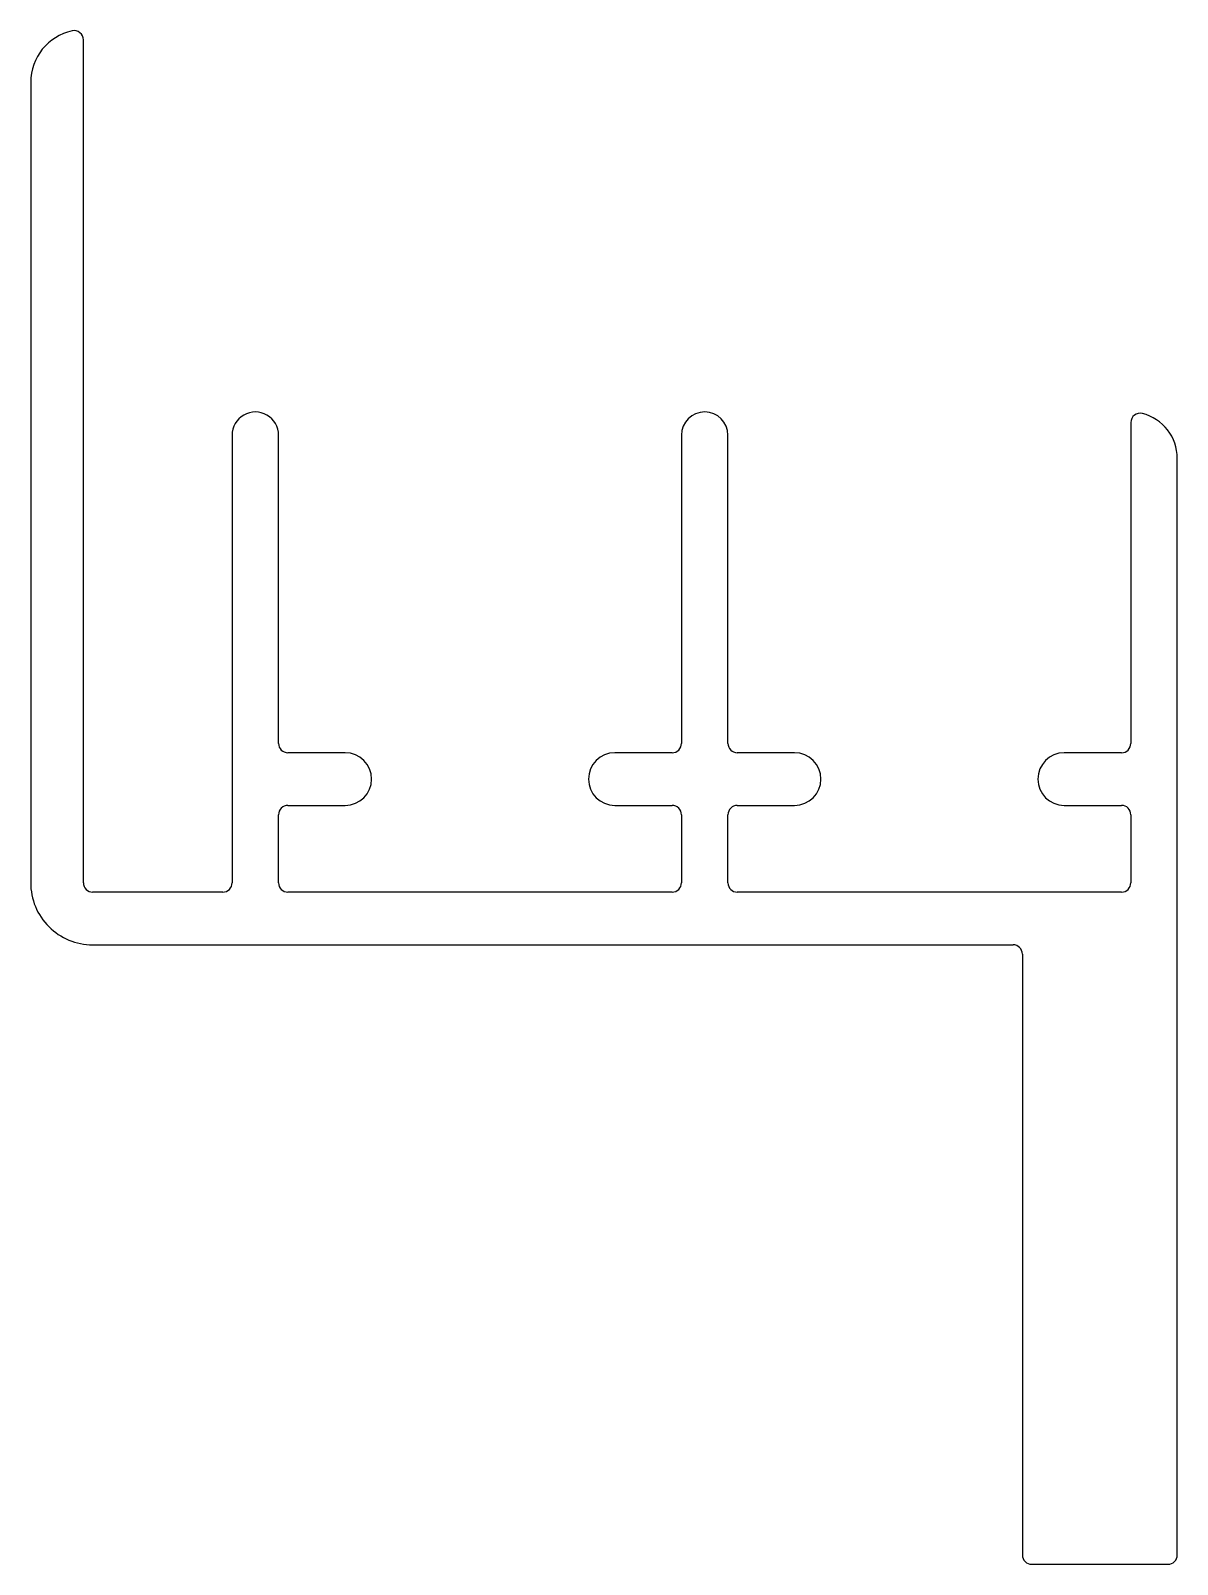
# Model space of a CAD drawing. Extents: x 620.3 to 657.3, y 670.8 to 720.3.
import ezdxf

# ---------------------------------------------------------------- set-up
doc = ezdxf.new("R2010")
doc.units = 0
doc.layers.get('0').update_dxf_attribs({"linetype": 'CONTINUOUS'})

msp = doc.modelspace()

# ---------------------------------------------------------------- linework, layer by layer
for p, q in [((621.984, 692.836), (621.984, 720.046)), ((620.284, 718.678), (620.284, 692.836)), ((655.784, 707.698), (655.784, 697.336)), ((626.784, 707.286), (626.784, 692.836)), ((628.284, 697.336), (628.284, 707.286)), ((641.284, 707.286), (641.284, 697.336)), ((642.784, 697.336), (642.784, 707.286)), ((657.284, 671.136), (657.284, 706.536)), ((630.434, 697.036), (628.584, 697.036)), ((640.984, 697.036), (639.134, 697.036)), ((644.934, 697.036), (643.084, 697.036)), ((655.484, 697.036), (653.634, 697.036)), ((628.584, 695.336), (630.434, 695.336)), ((639.134, 695.336), (640.984, 695.336)), ((643.084, 695.336), (644.934, 695.336)), ((653.634, 695.336), (655.484, 695.336)), ((628.284, 692.836), (628.284, 695.036)), ((641.284, 695.036), (641.284, 692.836)), ((642.784, 692.836), (642.784, 695.036)), ((655.784, 695.036), (655.784, 692.836)), ((626.484, 692.536), (622.284, 692.536)), ((640.984, 692.536), (628.584, 692.536)), ((655.484, 692.536), (643.084, 692.536)), ((622.284, 690.836), (651.984, 690.836)), ((652.284, 690.536), (652.284, 671.136)), ((652.584, 670.836), (656.984, 670.836))]:
    msp.add_line(p, q)
for centre, radius, start, end in [((621.984, 718.678), 1.7, 102.3728, 179.9993), ((621.684, 720.046), 0.3, 0.0014, 102.3542), ((627.534, 707.286), 0.75, 0.0003, 180.0003), ((642.034, 707.286), 0.75, 0, 180), ((656.084, 707.698), 0.3, 75.5206, 180.0042), ((655.784, 706.536), 1.5, 0, 75.5225), ((628.584, 697.336), 0.3, 180.0019, 269.9867), ((640.984, 697.336), 0.3, 269.9905, 359.9981), ((643.084, 697.336), 0.3, 180.0019, 269.9867), ((655.484, 697.336), 0.3, 269.9905, 359.9981), ((630.434, 696.186), 0.85, 270, 90), ((639.134, 696.186), 0.85, 90.0002, 270.0002), ((644.934, 696.186), 0.85, 270, 90), ((653.634, 696.186), 0.85, 90, 270), ((628.584, 695.036), 0.3, 90.0133, 179.9981), ((640.984, 695.036), 0.3, 0.0019, 90.0095), ((643.084, 695.036), 0.3, 90.0133, 179.9981), ((655.484, 695.036), 0.3, 0.0019, 90.0095), ((622.284, 692.836), 2, 179.9992, 269.9993), ((622.284, 692.836), 0.3, 180.0019, 270.0095), ((626.484, 692.836), 0.3, 269.9921, 359.9967), ((628.584, 692.836), 0.3, 180.0019, 269.9867), ((640.984, 692.836), 0.3, 269.9905, 359.9981), ((643.084, 692.836), 0.3, 180.0019, 269.9867), ((655.484, 692.836), 0.3, 269.9905, 359.9981), ((651.984, 690.536), 0.3, 0.0133, 90.0095), ((652.584, 671.136), 0.3, 180.0007, 269.9878), ((656.984, 671.136), 0.3, 269.9907, 359.9977)]:
    msp.add_arc(centre, radius, start, end)

doc.saveas('drawing.dxf')
